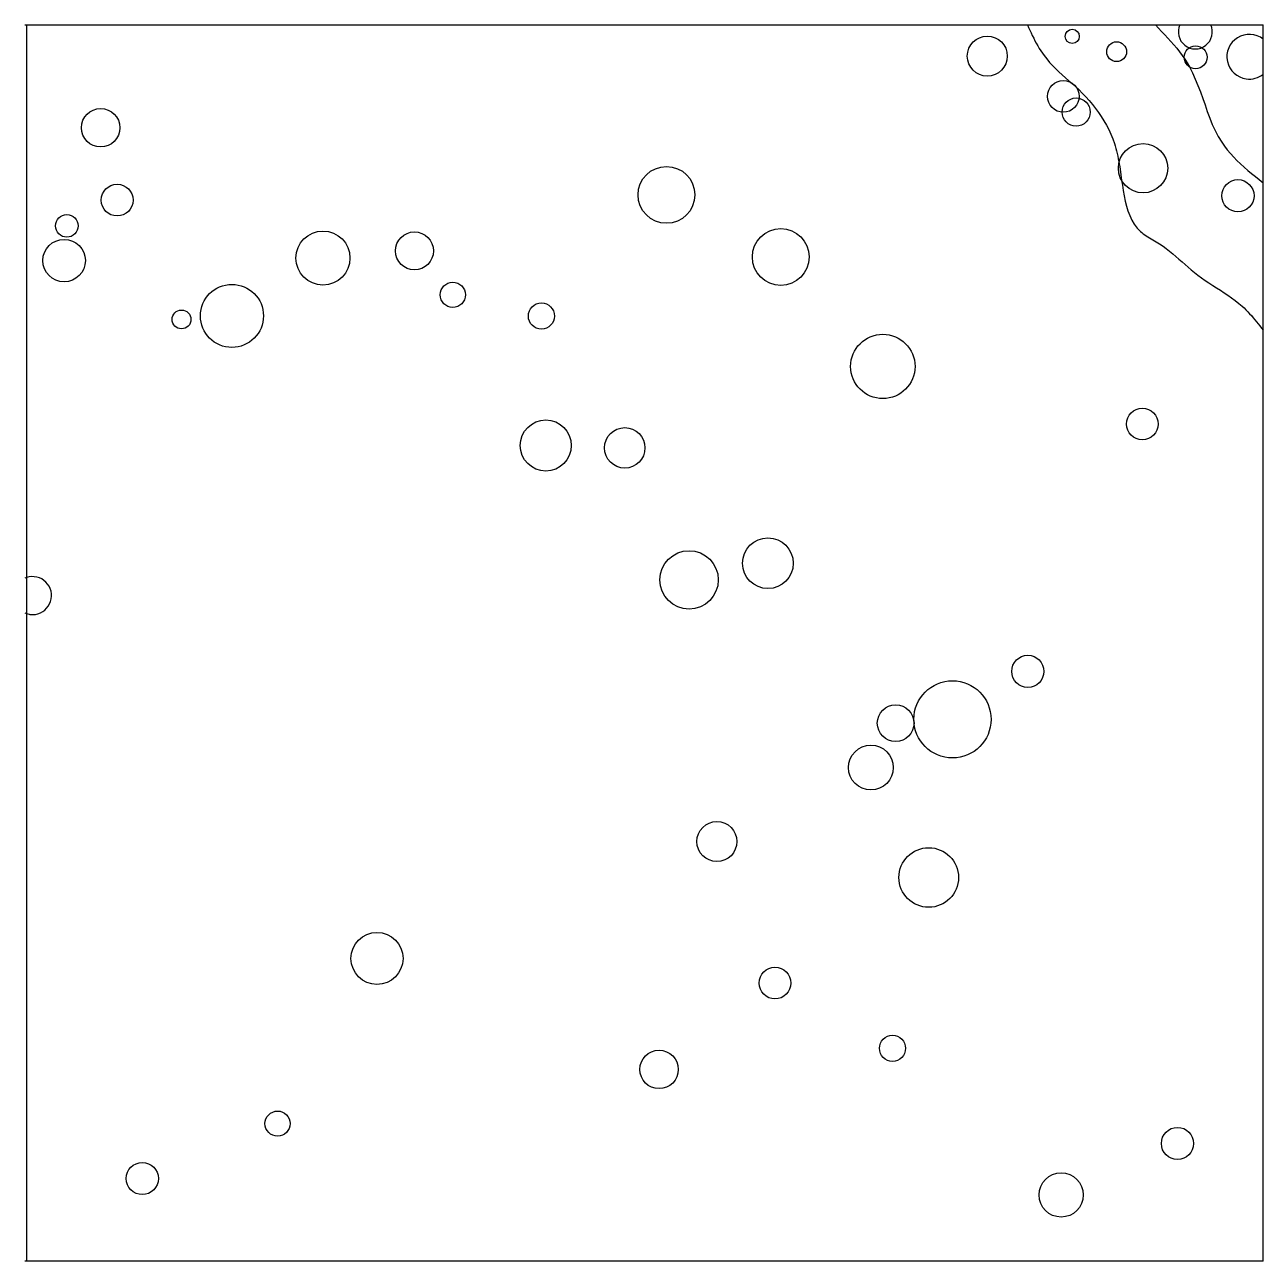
# Model space of a CAD drawing. Extents: x 4.057 to 5.043, y 5.54 to 6.524.
import ezdxf

# ---------------------------------------------------------------- set-up
doc = ezdxf.new("R2010")
doc.units = 0
doc.layers.add('LAYER1', color=7, linetype='CONTINUOUS')
doc.layers.add('LAYER12', color=5, linetype='CONTINUOUS')

msp = doc.modelspace()

# ---------------------------------------------------------------- linework, layer by layer
at = {"layer": 'LAYER1', "color": 7, "linetype": 'CONTINUOUS'}
for points in [[(4.855, 6.5235), (4.855, 6.5235), (4.855, 6.5235), (4.855, 6.5235), (4.855, 6.5235), (4.855, 6.5235), (4.855, 6.5235), (4.855, 6.5235), (4.855, 6.5235), (4.855, 6.5235), (4.855, 6.5235), (4.855, 6.5235), (4.855, 6.5235), (4.855, 6.5235), (4.855, 6.5235), (4.855, 6.5235), (4.855, 6.5235), (4.855, 6.5235), (4.855, 6.5235), (4.855, 6.5235), (4.855, 6.5235), (4.855, 6.5235), (4.855, 6.5235), (4.855, 6.5235), (4.855, 6.5235)], [(4.855, 6.5235), (4.855, 6.5235), (4.855, 6.5235), (4.855, 6.5235), (4.855, 6.5235), (4.855, 6.5235), (4.855, 6.5235), (4.855, 6.5235), (4.855, 6.5235), (4.855, 6.5235), (4.855, 6.5235), (4.855, 6.5235), (4.855, 6.5235), (4.855, 6.5235), (4.855, 6.5235), (4.855, 6.5235), (4.855, 6.5235), (4.855, 6.5235), (4.855, 6.5235), (4.855, 6.5235), (4.855, 6.5235), (4.855, 6.5235), (4.855, 6.5235), (4.855, 6.5235), (4.855, 6.5235)], [(4.855, 6.5235), (4.8559, 6.5214), (4.8569, 6.5192), (4.8579, 6.5171), (4.8589, 6.515), (4.86, 6.5129), (4.861, 6.5108), (4.8621, 6.5088), (4.8633, 6.5067), (4.8644, 6.5047), (4.8657, 6.5028), (4.8669, 6.5009), (4.8683, 6.499), (4.8704, 6.4963), (4.8727, 6.4936), (4.8751, 6.4911), (4.8776, 6.4886), (4.8801, 6.4861), (4.8828, 6.4837), (4.8854, 6.4814), (4.8881, 6.479), (4.8908, 6.4766), (4.8935, 6.4742), (4.8961, 6.4717), (4.8987, 6.4692), (4.9015, 6.4663), (4.9042, 6.4633), (4.9068, 6.4602), (4.9092, 6.457), (4.9116, 6.4538), (4.9138, 6.4505), (4.9159, 6.4471), (4.9179, 6.4436), (4.9197, 6.4401), (4.9214, 6.4365), (4.9229, 6.4329), (4.9242, 6.4292), (4.9248, 6.4272), (4.9254, 6.4252), (4.9259, 6.4232), (4.9264, 6.4212), (4.9269, 6.4191), (4.9273, 6.417), (4.9277, 6.4149), (4.9281, 6.4128), (4.9285, 6.4107), (4.9288, 6.4085), (4.9291, 6.4064), (4.9294, 6.4042), (4.93, 6.4), (4.9306, 6.3958), (4.9312, 6.3916), (4.932, 6.3875), (4.9328, 6.3833), (4.9338, 6.3793), (4.935, 6.3754), (4.9364, 6.3717), (4.9381, 6.3682), (4.94, 6.3649), (4.9423, 6.3618), (4.9449, 6.3591), (4.946, 6.3582), (4.9472, 6.3572), (4.9484, 6.3564), (4.9496, 6.3555), (4.9509, 6.3547), (4.9522, 6.3539), (4.9535, 6.3531), (4.9548, 6.3524), (4.9562, 6.3516), (4.9575, 6.3508), (4.9588, 6.35), (4.9601, 6.3492), (4.9629, 6.3474), (4.9655, 6.3454), (4.9681, 6.3434), (4.9706, 6.3414), (4.9731, 6.3392), (4.9756, 6.3371), (4.978, 6.3349), (4.9805, 6.3328), (4.9829, 6.3306), (4.9854, 6.3285), (4.9879, 6.3264), (4.9905, 6.3244), (4.9934, 6.3222), (4.9963, 6.3202), (4.9993, 6.3182), (5.0024, 6.3162), (5.0054, 6.3143), (5.0085, 6.3123), (5.0115, 6.3103), (5.0145, 6.3083), (5.0175, 6.3063), (5.0204, 6.3042), (5.0232, 6.3019), (5.0259, 6.2996), (5.0274, 6.2982), (5.0289, 6.2967), (5.0304, 6.2952), (5.0318, 6.2936), (5.0332, 6.2921), (5.0346, 6.2905), (5.036, 6.2888), (5.0373, 6.2872), (5.0387, 6.2856), (5.04, 6.2839), (5.0413, 6.2822), (5.0426, 6.2805)], [(4.9568, 6.5235), (4.9568, 6.5235), (4.9568, 6.5235), (4.9568, 6.5235), (4.9568, 6.5235), (4.9568, 6.5235), (4.9568, 6.5235), (4.9568, 6.5235), (4.9568, 6.5235), (4.9568, 6.5235), (4.9568, 6.5235), (4.9568, 6.5235), (4.9568, 6.5235), (4.9568, 6.5235), (4.9568, 6.5235), (4.9568, 6.5235), (4.9568, 6.5235), (4.9568, 6.5235), (4.9568, 6.5235), (4.9568, 6.5235), (4.9568, 6.5235), (4.9568, 6.5235), (4.9568, 6.5235), (4.9568, 6.5235), (4.9568, 6.5235)], [(4.9568, 6.5235), (4.9568, 6.5235), (4.9568, 6.5235), (4.9568, 6.5235), (4.9568, 6.5235), (4.9568, 6.5235), (4.9568, 6.5235), (4.9568, 6.5235), (4.9568, 6.5235), (4.9568, 6.5235), (4.9568, 6.5235), (4.9568, 6.5235), (4.9568, 6.5235), (4.9568, 6.5235), (4.9568, 6.5235), (4.9568, 6.5235), (4.9568, 6.5235), (4.9568, 6.5235), (4.9568, 6.5235), (4.9568, 6.5235), (4.9568, 6.5235), (4.9568, 6.5235), (4.9568, 6.5235), (4.9568, 6.5235), (4.9568, 6.5235)], [(4.9568, 6.5235), (4.9568, 6.5235), (4.9568, 6.5235), (4.9568, 6.5235), (4.9568, 6.5235), (4.9568, 6.5235), (4.9568, 6.5235), (4.9568, 6.5235), (4.9568, 6.5235), (4.9568, 6.5235), (4.9568, 6.5235), (4.9568, 6.5235), (4.9568, 6.5235), (4.9568, 6.5235), (4.9568, 6.5235), (4.9568, 6.5235), (4.9568, 6.5235), (4.9568, 6.5235), (4.9568, 6.5235), (4.9568, 6.5235), (4.9568, 6.5235), (4.9568, 6.5235), (4.9568, 6.5235), (4.9568, 6.5235), (4.9568, 6.5235)], [(4.9568, 6.5235), (4.9568, 6.5235), (4.9568, 6.5235), (4.9568, 6.5235), (4.9568, 6.5235), (4.9568, 6.5235), (4.9568, 6.5235), (4.9568, 6.5235), (4.9568, 6.5235), (4.9568, 6.5235), (4.9568, 6.5235), (4.9568, 6.5235), (4.9568, 6.5235), (4.9568, 6.5235), (4.9568, 6.5235), (4.9568, 6.5235), (4.9568, 6.5235), (4.9568, 6.5235), (4.9568, 6.5235), (4.9568, 6.5235), (4.9568, 6.5235), (4.9568, 6.5235), (4.9568, 6.5235), (4.9568, 6.5235), (4.9568, 6.5235)], [(4.9568, 6.5235), (4.9593, 6.5209), (4.9618, 6.5182), (4.9643, 6.5156), (4.9667, 6.5129), (4.9691, 6.5102), (4.9715, 6.5075), (4.9738, 6.5048), (4.976, 6.5019), (4.9781, 6.4991), (4.9802, 6.4961), (4.9821, 6.4932), (4.9839, 6.4901), (4.9864, 6.4853), (4.9886, 6.4803), (4.9907, 6.4752), (4.9926, 6.4701), (4.9945, 6.4649), (4.9963, 6.4597), (4.9981, 6.4545), (5.0001, 6.4493), (5.0021, 6.4443), (5.0043, 6.4394), (5.0068, 6.4346), (5.0096, 6.43), (5.0117, 6.427), (5.014, 6.424), (5.0165, 6.4211), (5.0191, 6.4183), (5.0217, 6.4156), (5.0245, 6.4129), (5.0274, 6.4103), (5.0304, 6.4077), (5.0334, 6.4052), (5.0364, 6.4027), (5.0395, 6.4003), (5.0426, 6.3978)]]:
    msp.add_lwpolyline(points, dxfattribs=at)
for centre, radius in [((4.8231, 6.4986), 0.0159), ((4.8907, 6.5143), 0.0056), ((4.926, 6.5021), 0.0079), ((4.9888, 6.4977), 0.0091), ((4.8836, 6.4665), 0.0126), ((4.8938, 6.4541), 0.0112), ((4.1178, 6.4416), 0.0153), ((4.947, 6.4094), 0.0196), ((4.5679, 6.3882), 0.0226), ((4.1309, 6.384), 0.0126), ((5.0225, 6.3875), 0.0128), ((4.0909, 6.3635), 0.009), ((4.2946, 6.3379), 0.0215), ((4.3674, 6.3436), 0.0151), ((4.6588, 6.3388), 0.0226), ((4.0887, 6.3359), 0.0169), ((4.2222, 6.2919), 0.0251), ((4.3979, 6.3087), 0.01), ((4.1821, 6.2891), 0.0075), ((4.4684, 6.2918), 0.0104), ((4.74, 6.2517), 0.0256), ((4.9464, 6.2059), 0.0126), ((4.4719, 6.1888), 0.0203), ((4.5347, 6.1869), 0.0161), ((4.6486, 6.0951), 0.0202), ((4.5859, 6.0819), 0.0232), ((4.8553, 6.0091), 0.0128), ((4.7954, 5.9709), 0.0307), ((4.7502, 5.9679), 0.0146), ((4.7305, 5.9326), 0.0178), ((4.608, 5.8737), 0.0159), ((4.7765, 5.8451), 0.0237), ((4.3376, 5.7807), 0.0207), ((4.6542, 5.7611), 0.0126), ((4.7477, 5.7092), 0.0104), ((4.562, 5.6924), 0.0153), ((4.2585, 5.6493), 0.01), ((4.9744, 5.6335), 0.0128), ((4.1509, 5.6056), 0.0128), ((4.8819, 5.5925), 0.0176)]:
    msp.add_circle(centre, radius, dxfattribs=at)
for centre, radius, start, end in [((4.9886, 6.5178), 0.0135, 154.8716, 25.1284), ((5.0315, 6.4981), 0.0178, 51.3479, -97.5653), ((5.0315, 6.4981), 0.0178, -97.5645, -51.3484), ((4.0636, 6.0694), 0.0151, 108.0782, 114.0768), ((4.0636, 6.0694), 0.0151, 100.7783, 108.0794), ((4.0636, 6.0694), 0.0151, -89.4542, 100.7783), ((4.0636, 6.0694), 0.0151, -114.0763, -108.0725), ((4.0636, 6.0694), 0.0151, -108.0726, -100.778), ((4.0636, 6.0694), 0.0151, -100.7783, -89.4542)]:
    msp.add_arc(centre, radius, start, end, dxfattribs=at)
at = {"layer": 'LAYER12', "color": 5, "linetype": 'CONTINUOUS'}
for points in [[(4.0574, 6.5235), (4.0589, 6.5235)], [(4.0589, 6.5235), (4.0608, 6.5235)], [(4.0589, 6.5235), (4.0589, 5.5399)], [(4.0608, 6.5235), (5.0426, 6.5235)], [(5.0426, 5.5399), (5.0426, 6.5235)], [(4.0589, 5.5398), (4.0574, 5.5398)], [(4.0589, 5.5398), (4.0589, 5.5399)], [(4.0589, 5.5399), (4.0589, 5.5398)], [(4.0589, 5.5398), (4.0589, 5.5398)], [(4.0589, 5.5398), (4.0589, 5.5398)], [(4.0608, 5.5398), (4.0589, 5.5398)], [(5.0426, 5.5398), (4.0608, 5.5398)], [(5.0426, 5.5399), (5.0426, 5.5398)], [(5.0426, 5.5398), (5.0426, 5.5399)]]:
    msp.add_lwpolyline(points, dxfattribs=at)

doc.saveas('drawing.dxf')
